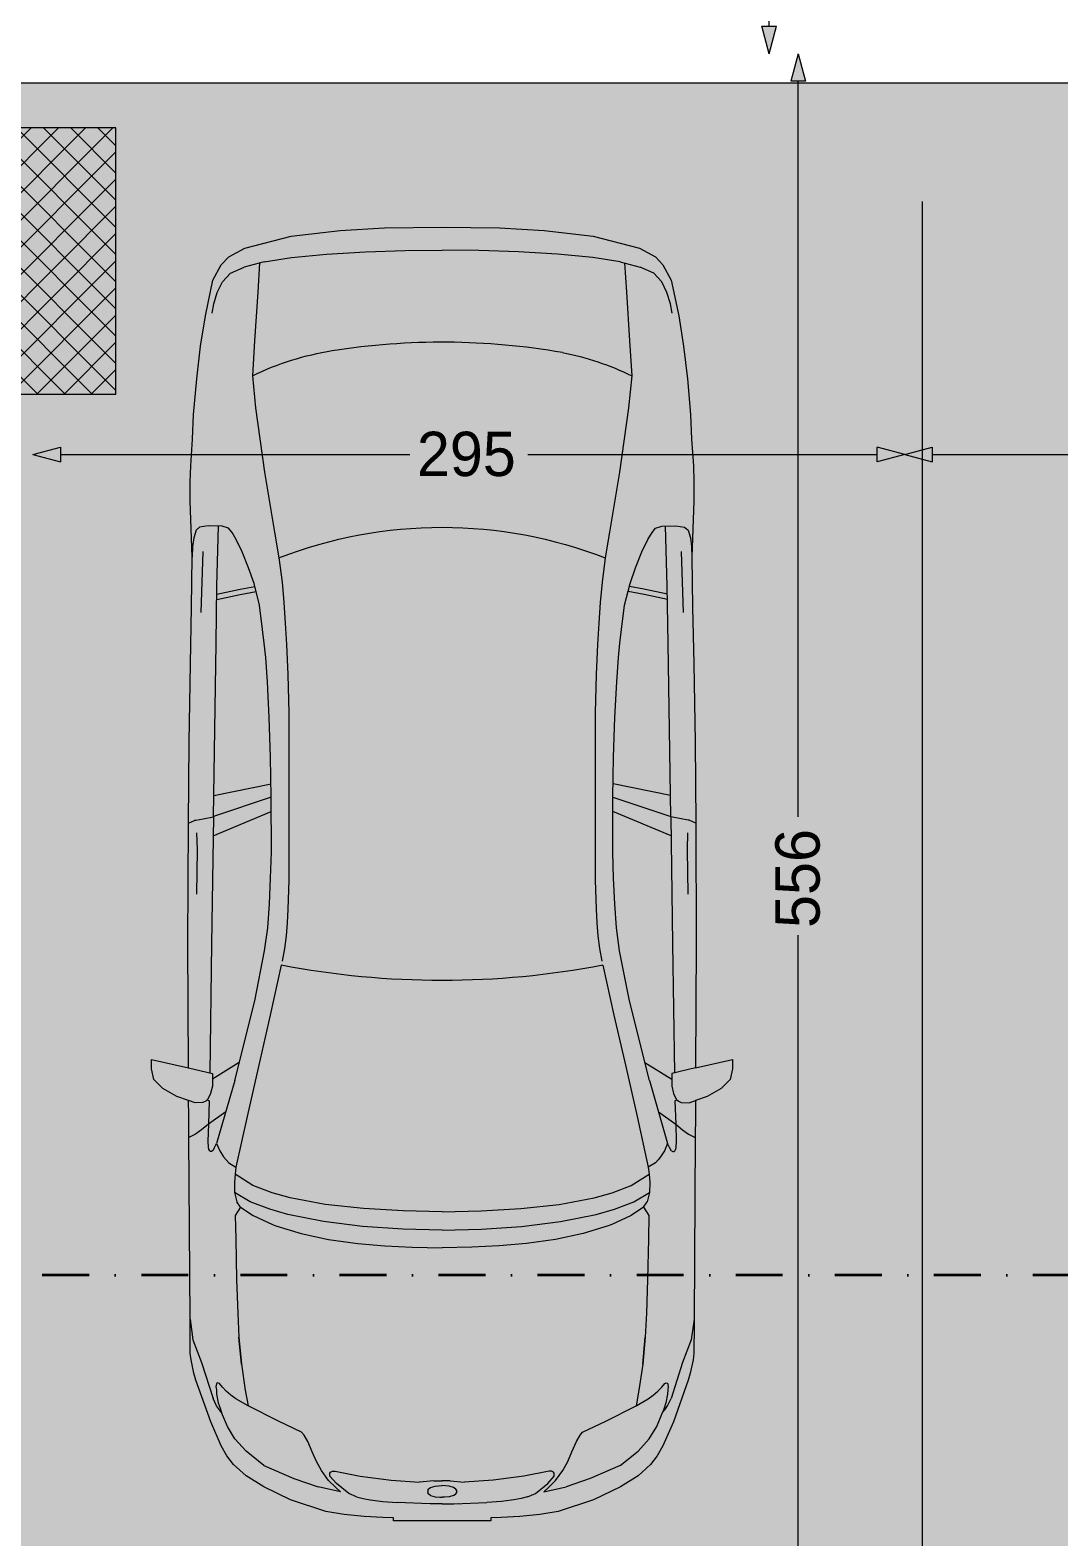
# Model space of a CAD drawing. Header units: millimetres. Extents: x 635850 to 824661, y -5878409 to -5774454.
# Drawn here: x 778145 to 781626, y -5803167 to -5798072 of the extents above; entities that cross this region are included whole.
import ezdxf

# ---------------------------------------------------------------- set-up
doc = ezdxf.new("R2010")
doc.units = ezdxf.units.MM
doc.header["$MEASUREMENT"] = 0
doc.linetypes.add('Dot & Dashed', pattern=[335.138881, 158.75, -88.194444, 0, -88.194437])
for name, color, linetype, lineweight, true_color in [('2D Drafting - General_Pen_No__241', 7, 'Continuous', 13, 0xe8e8e8), ('A - Ndertesa 1 - Veturat_Pen_No__102', 7, 'Continuous', 13, 0xcccccc), ('A - Ndertesa 7 - Ndertesa 4 - Dimensionimi Bazik_Pen_No__102', 7, 'Continuous', 13, 0xcccccc), ('A - Ndertesa 7 - Ndertesa 4 - Dimensionimi Bazik_Pen_No__82', 7, 'Continuous', 20, 0xaaaaaa), ('A - Ndertesa 7 - Veturat_Pen_No__102', 7, 'Continuous', 13, 0xcccccc), ('A - Situacioni_Pen_No__82', 7, 'Continuous', 20, 0xaaaaaa), ('Marker - Section_Pen_No__8', 7, 'Continuous', 35, 0xa80f02)]:
    doc.layers.add(name, color=color, linetype=linetype, lineweight=lineweight, true_color=true_color)
for name, color, linetype in [('A - Ndertesa 7 - Ndertesa 4 - Dimensionimi Bazik', 7, 'Continuous'), ('A - Ndertesa 7 - Shtyllat', 7, 'Continuous'), ('Marker - Section', 7, 'Continuous')]:
    doc.layers.add(name, color=color, linetype=linetype)
doc.layers.add('A - Ndertesa 7 - Shtyllat_Pen_No__1', color=7, linetype='Continuous', lineweight=13)
doc.layers.add('A - Ndertesa 7 - Shtyllat_Pen_No__101', color=252, linetype='Continuous', lineweight=13)
doc.styles.add('GENERATED_STYLE_1', font='GOTHIC.TTF')
doc.dimstyles.new('GENERATED_STYLE__1', dxfattribs={"dimtxt": 150, "dimasz": 91.78744, "dimexe": 0.18, "dimexo": 0.0625, "dimgap": 0, "dimtad": 0, "dimdec": 0, "dimlfac": 0.1, "dimzin": 0, "dimdsep": 46, "dimtxsty": 'GENERATED_STYLE_1', "dimblk": 'ARROWHEAD_5', "dimblk1": 'ARROWHEAD_5', "dimblk2": 'ARROWHEAD_5', "dimcen": 0.09, "dimse1": 1, "dimse2": 1, "dimclrd": 256, "dimclre": 256, "dimclrt": 256, "dimadec": 0, "dimazin": 0, "dimtfac": 1, "dimtdec": 4, "dimtmove": 0, "dimatfit": 3, "dimfxl": 0, "dimtolj": 1, "dimtzin": 0, "dimarcsym": 0})
doc.dimstyles.new('GENERATED_STYLE__2', dxfattribs={"dimtxt": 150, "dimasz": 91.78744, "dimexe": 0.18, "dimexo": 0.0625, "dimgap": 0, "dimtad": 0, "dimtih": 1, "dimtoh": 1, "dimdec": 0, "dimlfac": 0.1, "dimzin": 0, "dimdsep": 46, "dimtxsty": 'GENERATED_STYLE_1', "dimblk": 'ARROWHEAD_5', "dimblk1": 'ARROWHEAD_5', "dimblk2": 'ARROWHEAD_5', "dimcen": 0.09, "dimse1": 1, "dimse2": 1, "dimclrd": 256, "dimclre": 256, "dimclrt": 256, "dimadec": 0, "dimazin": 0, "dimtfac": 1, "dimtdec": 4, "dimtmove": 0, "dimatfit": 3, "dimfxl": 0, "dimtolj": 1, "dimtzin": 0, "dimarcsym": 0})

# ---------------------------------------------------------------- blocks, each defined once
blk = doc.blocks.new('Column_265', base_point=(778135, -5798852.4))
at = {"layer": 'A - Ndertesa 7 - Shtyllat_Pen_No__101', "linetype": 'Continuous', "lineweight": 13}
h = blk.add_hatch(dxfattribs=at)
h.set_pattern_fill('Concrete_Block', color=252, style=0, pattern_type=2)
h.set_pattern_definition([(45, (664183.82, -5827429.525), (-45.96194, 45.96194), []), (135, (664183.82, -5827429.525), (45.96194, 45.96194), [])])
h.paths.add_polyline_path([(778435, -5798402.4), (777835, -5798402.4), (777835, -5799302.4), (778435, -5799302.4)])
at = {"layer": 'A - Ndertesa 7 - Shtyllat_Pen_No__1', "color": 7, "linetype": 'Continuous', "lineweight": 13, "flags": 128}
blk.add_lwpolyline([(778435, -5798402.4), (777835, -5798402.4), (777835, -5799302.4), (778435, -5799302.4)], close=True, dxfattribs=at)
blk = doc.blocks.new('Car 05 25')
at = {"layer": 'A - Ndertesa 1 - Veturat_Pen_No__102', "color": 254, "linetype": 'Continuous', "lineweight": 13, "true_color": 0xcccccc}
for p, q in [((124.6, 791.4), (129, 820.5)), ((129, 820.5), (138.9, 832.4)), ((138.9, 832.4), (165.2, 840.3)), ((165.2, 840.3), (194.7, 844.3)), ((194.7, 844.3), (230.8, 845.5)), ((210.9, 809.2), (418.1, 816.2)), ((1119.5, 833.3), (1115.1, 808.9)), ((1120.2, 836.3), (1119.5, 833.3)), ((1120.7, 838.2), (1120.2, 836.3)), ((1129.9, 858.5), (1120.7, 838.2)), ((1162.6, 830.5), (1220.1, 829.1)), ((1220.1, 829.1), (1369.7, 831.5)), ((1957.8, 858.1), (1977.2, 777.4)), ((2075.3, 835.7), (2067.9, 857.7)), ((2075.2, 809.4), (2075.3, 835.7)), ((2166.8, 813.8), (2182.3, 834.1)), ((2182.3, 834.1), (2193.2, 856.5)), ((2808, 852.6), (2876.9, 843.3)), ((2876.9, 843.3), (2954.2, 813.7)), ((2904.1, 832.9), (2905.1, 832.8)), ((-626.6, 772.5), (-664.9, 761)), ((-594.9, 778.5), (-626.6, 772.5)), ((125.7, 743.9), (124.6, 791.4)), ((522, 764.7), (327.4, 761.9)), ((813.6, 769.3), (522, 764.7)), ((1108.6, 774), (813.6, 769.3)), ((1036.3, 772.8), (996.5, 578.8)), ((1042, 578), (1107.6, 774)), ((1173.3, 774.9), (1090.3, 577.9)), ((1115.1, 808.9), (1108.6, 774)), ((1108.6, 774), (1537.6, 780)), ((1537.6, 780), (1975, 786.1)), ((1939.2, 686.2), (1995.9, 777.4)), ((1977.2, 777.4), (2019.6, 777.4)), ((2019.6, 777.4), (2044.5, 783.1)), ((2044.5, 783.1), (2063.4, 792.3)), ((2063.4, 792.3), (2070.4, 799.9)), ((2068.7, 787.7), (2065.4, 794.5)), ((2068.7, 787.7), (2148, 790.5)), ((2070.4, 799.9), (2075.2, 809.4)), ((2106.5, 732.2), (2148, 790.5)), ((2148, 790.5), (2166.8, 813.8)), ((2148, 790.5), (2205.6, 792.2)), ((2205.6, 792.2), (2227.2, 791)), ((2226.6, 769.9), (2213.5, 763)), ((2234.4, 774), (2226.6, 769.9)), ((2227.2, 791), (2232.6, 790)), ((2232.6, 790), (2237.9, 787.3)), ((2238.5, 776.9), (2234.4, 774)), ((2240.8, 784), (2237.9, 787.3)), ((2238.5, 776.9), (2240.9, 780.5)), ((2240.9, 780.5), (2240.8, 784)), ((2954.2, 813.7), (3075.8, 774.7)), ((3023.7, 762.5), (3034.6, 765.1)), ((3034.6, 765.1), (3046.9, 763.8)), ((3100.5, 763.1), (3075.8, 774.7)), ((-729.4, 716.4), (-750.6, 669.8)), ((-701.1, 743.3), (-729.4, 716.4)), ((-664.9, 761), (-701.1, 743.3)), ((327.4, 761.9), (125.4, 756.5)), ((132.4, 722.8), (125.7, 743.9)), ((146.7, 710.6), (132.4, 722.8)), ((355.3, 762.3), (339.1, 683.1)), ((373.4, 762.6), (357.2, 683.4)), ((2000.4, 701.6), (2213.5, 763)), ((2213.5, 763), (2238.3, 752.2)), ((2238.3, 752.2), (2258.5, 739.7)), ((2258.5, 739.7), (2269, 731.1)), ((2269, 731.1), (2278.8, 722)), ((2278.8, 722), (2293.8, 697.7)), ((3022.5, 758.3), (3023.7, 762.5)), ((3024.5, 753.7), (3022.5, 758.3)), ((3037.9, 743.5), (3024.5, 753.7)), ((3050.6, 730.7), (3037.9, 743.5)), ((3046.9, 763.8), (3060.9, 762.9)), ((3064.5, 714.6), (3050.6, 730.7)), ((3060.9, 762.9), (3089.9, 757.4)), ((3077, 697.8), (3064.5, 714.6)), ((3089.9, 757.4), (3108.4, 751.4)), ((3114.1, 753.3), (3100.5, 763.1)), ((3108.4, 751.4), (3122.9, 746.4)), ((3122.9, 746.4), (3114.1, 753.3)), ((3170.1, 726.6), (3122.9, 746.4)), ((3211.7, 701), (3170.1, 726.6)), ((-768.3, 602.3), (-750.6, 669.8)), ((171.3, 696.6), (146.7, 710.6)), ((212.6, 676.5), (171.3, 696.6)), ((266.3, 654.6), (212.6, 676.5)), ((339.1, 683.1), (329.6, 633.9)), ((357.2, 683.4), (346.8, 629.5)), ((2000.4, 701.6), (1730.4, 633.8)), ((2122, 660), (2293.8, 697.7)), ((2293.8, 697.7), (2317.2, 700.7)), ((2293.8, 697.6), (2293.8, 697.7)), ((2317.2, 700.7), (2345.7, 702.7)), ((2355.1, 639.9), (2317.2, 700.7)), ((2345.7, 702.7), (2378.9, 702)), ((2410.1, 649.1), (2378.9, 702)), ((2378.9, 702), (2410.6, 694.2)), ((2410.6, 694.2), (2410.6, 694.2)), ((2428.7, 681.7), (2410.6, 694.2)), ((2428.7, 681.7), (2457.3, 700)), ((2428.8, 681.7), (2428.7, 681.7)), ((2428.8, 681.7), (2456.7, 639.8)), ((2457.3, 700), (2535.5, 698)), ((2535.4, 698), (2673.2, 695.5)), ((2535.5, 698), (2535.5, 698)), ((2673.2, 695.5), (2787.2, 691.5)), ((2787.2, 691.5), (2868.4, 687.2)), ((2868.4, 687.2), (2959.7, 679)), ((2959.7, 679), (2868.4, 687.2)), ((2959.7, 679), (3047.2, 666.2)), ((3047.2, 666.2), (3100, 656.6)), ((3100, 656.6), (3077, 697.8)), ((3254.3, 663.2), (3211.7, 701)), ((3301.9, 602.8), (3254.3, 663.2)), ((-764.3, 617.3), (-665.7, 624)), ((-665.7, 624), (-500.9, 634.2)), ((-500.9, 634.2), (-383, 642)), ((-383, 642), (-274.2, 631.3)), ((-274.2, 631.3), (-56.4, 600.5)), ((319.5, 636.4), (266.3, 654.6)), ((392.7, 617.8), (319.5, 636.4)), ((474.8, 607.1), (392.7, 617.8)), ((1730.4, 633.8), (1562, 600.6)), ((1779.6, 581.8), (1952.8, 621.3)), ((1952.8, 621.3), (2122, 660)), ((2379.8, 575.4), (2355.1, 639.9)), ((2436, 583.2), (2410.1, 649.1)), ((2456.7, 639.8), (2487.2, 574.3)), ((3152.9, 553.9), (3100, 656.6)), ((-768.3, 602.3), (-782.8, 510)), ((-56.4, 600.5), (145.9, 566.6)), ((145.9, 566.6), (233.3, 552.3)), ((521.3, 601.6), (474.8, 607.1)), ((570, 596.8), (521.3, 601.6)), ((652.6, 591), (570, 596.8)), ((772.8, 585), (652.6, 591)), ((907.3, 580.3), (772.8, 585)), ((1042, 578), (907.3, 580.3)), ((1227.8, 577.5), (1042, 578)), ((1316.1, 580.5), (1227.8, 577.5)), ((1403, 584.4), (1316.1, 580.5)), ((1483.9, 590.1), (1403, 584.4)), ((1562, 600.6), (1483.9, 590.1)), ((1610.7, 544.1), (1779.6, 581.8)), ((2397.3, 514.3), (2379.8, 575.4)), ((2453.6, 521.6), (2436, 583.2)), ((2487.2, 574.3), (2491.8, 562)), ((2491.8, 562), (2517.9, 477)), ((3301.9, 602.8), (3346, 501.4)), ((-782.8, 510), (-794.5, 390.6)), ((233.3, 552.3), (315.3, 541.4)), ((315.3, 541.4), (384.3, 535.1)), ((384.3, 535.1), (454.2, 530.4)), ((454.2, 530.4), (526.2, 526.3)), ((526.2, 526.3), (627.7, 521.8)), ((627.7, 521.8), (756.8, 518.1)), ((756.8, 518.1), (1322.6, 518.1)), ((1322.6, 518.1), (1420.5, 521.7)), ((1420.5, 521.7), (1466.6, 524)), ((1466.6, 524), (1510.9, 527.6)), ((1510.9, 527.6), (1554.3, 533.1)), ((1554.3, 533.1), (1596.8, 541)), ((1597.3, 541.2), (1596.7, 540.9)), ((2419.3, 395.7), (2397.3, 514.3)), ((2477.6, 401.1), (2453.6, 521.6)), ((3189.6, 475.6), (3152.9, 553.9)), ((2517.9, 477), (2537.5, 384.1)), ((3199.4, 466.8), (3189.6, 475.6)), ((3220.7, 454.4), (3199.4, 466.8)), ((3346, 501.4), (3374.3, 419.6)), ((3256.1, 439.2), (3220.7, 454.4)), ((3288.4, 425.1), (3256.1, 439.2)), ((3319.4, 408.4), (3288.4, 425.1)), ((3353.5, 384.3), (3319.4, 408.4)), ((3391.1, 344.2), (3374.3, 419.6)), ((-794.5, 390.6), (-802.4, 258.7)), ((2433.7, 266.1), (2419.3, 395.7)), ((2493.9, 269.1), (2477.6, 401.1)), ((2537.5, 384.1), (2551.5, 285.6)), ((3321.2, 370.5), (3321, 362.1)), ((3321, 362.1), (3338.3, 276.9)), ((3324.7, 377.3), (3321.2, 370.5)), ((3328.3, 379.6), (3324.7, 377.3)), ((3338.5, 379.5), (3328.3, 379.6)), ((3363.6, 357.8), (3338.5, 379.5)), ((3377.2, 360), (3353.5, 384.3)), ((3396.7, 315.8), (3363.6, 357.8)), ((3391.1, 344.2), (3377.2, 360)), ((3408.1, 289.4), (3396.7, 315.8)), ((-802.4, 258.7), (-806.8, 124.9)), ((2441.6, 132), (2433.7, 266.1)), ((2503.1, 133.2), (2493.9, 269.1)), ((2551.5, 285.6), (2559.7, 193.7)), ((3338.3, 276.9), (3351.9, 172.7)), ((3408.1, 289.4), (3413.8, 267.3)), ((3413.8, 267.3), (3418.5, 242.9)), ((3418.5, 242.9), (3424, 200.7)), ((2559.7, 193.7), (2564.4, 101.2)), ((3351.9, 172.7), (3358.3, 75.9)), ((3424, 200.7), (3427.7, 152)), ((-806.8, 124.9), (-808, 0)), ((2444, 0), (2441.6, 132)), ((2506, 0), (2503.1, 133.2)), ((3432.4, 40), (3427.7, 152)), ((2564.4, 101.2), (2566, 0)), ((3354, 27.9), (3358.3, 75.9)), ((3431.8, 57.4), (3431.8, 56.8)), ((-806.8, -124.9), (-808, 0)), ((2444, 0), (2441.6, -132)), ((2564.4, -101.2), (2566, 0)), ((3354, 27.9), (3354, -0.8)), ((3354, -27.9), (3354, 0.8)), ((3370.9, 11.7), (3370.3, -0.8)), ((3370.9, -11.7), (3370.3, 0.8)), ((3372.5, 23.7), (3370.9, 11.7)), ((3376.3, 39), (3372.5, 23.7)), ((3382, 46.6), (3376.3, 39)), ((3386.2, 48.4), (3382, 46.6)), ((3386.2, 48.4), (3394.3, 48.4)), ((3398.5, 46.6), (3394.3, 48.4)), ((3404.2, 39), (3398.5, 46.6)), ((3404.2, 39), (3408, 23.7)), ((3408, 23.7), (3409.8, 8.1)), ((3409.8, 8.1), (3409.8, 0)), ((3432, 0), (3432.4, 40)), ((3432, 0), (3432.4, -40)), ((2506, 0), (2503.1, -133.2)), ((3354, -27.9), (3358.3, -75.9)), ((3372.5, -23.7), (3370.9, -11.7)), ((3376.3, -39), (3372.5, -23.7)), ((3382, -46.6), (3376.3, -39)), ((3386.2, -48.4), (3382, -46.6)), ((3386.2, -48.4), (3394.3, -48.4)), ((3398.5, -46.6), (3394.3, -48.4)), ((3404.2, -39), (3398.5, -46.6)), ((3404.2, -39), (3408, -23.7)), ((3408, -23.7), (3409.8, -8.1)), ((3409.8, -8.1), (3409.8, 0)), ((3432.4, -40), (3427.7, -152)), ((2559.7, -193.7), (2564.4, -101.2)), ((3351.9, -172.7), (3358.3, -75.9)), ((3431.8, -57.4), (3431.8, -56.8)), ((-802.4, -258.7), (-806.8, -124.9)), ((2441.6, -132), (2433.7, -266.1)), ((2503.1, -133.2), (2493.9, -269.1)), ((3424, -200.7), (3427.7, -152)), ((2551.5, -285.6), (2559.7, -193.7)), ((3338.3, -276.9), (3351.9, -172.7)), ((3418.5, -242.9), (3424, -200.7)), ((3413.8, -267.3), (3418.5, -242.9)), ((-794.5, -390.6), (-802.4, -258.7)), ((2433.7, -266.1), (2419.3, -395.7)), ((2493.9, -269.1), (2477.6, -401.1)), ((2537.5, -384.1), (2551.5, -285.6)), ((3321, -362.1), (3338.3, -276.9)), ((3408.1, -289.4), (3396.7, -315.8)), ((3408.1, -289.4), (3413.8, -267.3)), ((3396.7, -315.8), (3363.6, -357.8)), ((3391.1, -344.2), (3374.3, -419.6)), ((3391.1, -344.2), (3377.2, -360)), ((-782.8, -510), (-794.5, -390.6)), ((2419.3, -395.7), (2397.3, -514.3)), ((2477.6, -401.1), (2453.6, -521.6)), ((2517.9, -477), (2537.5, -384.1)), ((3353.5, -384.3), (3319.4, -408.4)), ((3321.2, -370.5), (3321, -362.1)), ((3324.7, -377.3), (3321.2, -370.5)), ((3328.3, -379.6), (3324.7, -377.3)), ((3338.5, -379.5), (3328.3, -379.6)), ((3363.6, -357.8), (3338.5, -379.5)), ((3377.2, -360), (3353.5, -384.3)), ((3220.7, -454.4), (3199.4, -466.8)), ((3256.1, -439.2), (3220.7, -454.4)), ((3288.4, -425.1), (3256.1, -439.2)), ((3319.4, -408.4), (3288.4, -425.1)), ((3346, -501.4), (3374.3, -419.6)), ((2491.8, -562), (2517.9, -477)), ((3189.6, -475.6), (3152.9, -553.9)), ((3199.4, -466.8), (3189.6, -475.6)), ((3301.9, -602.8), (3346, -501.4)), ((-768.3, -602.3), (-782.8, -510)), ((145.9, -566.6), (233.3, -552.3)), ((233.3, -552.3), (315.3, -541.4)), ((315.3, -541.4), (384.3, -535.1)), ((384.3, -535.1), (454.2, -530.4)), ((454.2, -530.4), (526.2, -526.3)), ((526.2, -526.3), (627.7, -521.8)), ((627.7, -521.8), (756.8, -518.1)), ((756.8, -518.1), (1322.6, -518.1)), ((1322.6, -518.1), (1420.5, -521.7)), ((1420.5, -521.7), (1466.6, -524)), ((1466.6, -524), (1510.9, -527.6)), ((1510.9, -527.6), (1554.3, -533.1)), ((1554.3, -533.1), (1596.8, -541)), ((1597.3, -541.2), (1596.7, -540.9)), ((1610.7, -544.1), (1779.6, -581.8)), ((2397.3, -514.3), (2379.8, -575.4)), ((2453.6, -521.6), (2436, -583.2)), ((3152.9, -553.9), (3100, -656.6)), ((-768.3, -602.3), (-750.6, -669.8)), ((-274.2, -631.3), (-56.4, -600.5)), ((-56.4, -600.5), (145.9, -566.6)), ((474.8, -607.1), (392.7, -617.8)), ((521.3, -601.6), (474.8, -607.1)), ((570, -596.8), (521.3, -601.6)), ((652.6, -591), (570, -596.8)), ((772.8, -585), (652.6, -591)), ((907.3, -580.3), (772.8, -585)), ((1042, -578), (907.3, -580.3)), ((1036.3, -772.8), (996.5, -578.8)), ((1227.8, -577.5), (1042, -578)), ((1042, -578), (1107.6, -774)), ((1173.3, -774.9), (1090.3, -577.9)), ((1316.1, -580.5), (1227.8, -577.5)), ((1403, -584.4), (1316.1, -580.5)), ((1483.9, -590.1), (1403, -584.4)), ((1562, -600.6), (1483.9, -590.1)), ((1730.4, -633.8), (1562, -600.6)), ((1779.6, -581.8), (1952.8, -621.3)), ((2379.8, -575.4), (2355.1, -639.9)), ((2436, -583.2), (2410.1, -649.1)), ((2456.7, -639.8), (2487.2, -574.3)), ((2487.2, -574.3), (2491.8, -562)), ((3301.9, -602.8), (3254.3, -663.2)), ((-764.3, -617.3), (-665.7, -624)), ((-665.7, -624), (-500.9, -634.2)), ((-500.9, -634.2), (-383, -642)), ((-383, -642), (-274.2, -631.3)), ((266.3, -654.6), (212.6, -676.5)), ((319.5, -636.4), (266.3, -654.6)), ((392.7, -617.8), (319.5, -636.4)), ((339.1, -683.1), (329.6, -633.9)), ((357.2, -683.4), (346.8, -629.5)), ((2000.4, -701.6), (1730.4, -633.8)), ((1952.8, -621.3), (2122, -660)), ((2122, -660), (2293.8, -697.7)), ((2355.1, -639.9), (2317.2, -700.7)), ((2410.1, -649.1), (2378.9, -702)), ((2428.8, -681.7), (2456.7, -639.8)), ((3047.2, -666.2), (3100, -656.6)), ((3100, -656.6), (3077, -697.8)), ((-729.4, -716.4), (-750.6, -669.8)), ((146.7, -710.6), (132.4, -722.8)), ((171.3, -696.6), (146.7, -710.6)), ((212.6, -676.5), (171.3, -696.6)), ((355.3, -762.3), (339.1, -683.1)), ((373.4, -762.6), (357.2, -683.4)), ((1939.2, -686.2), (1995.9, -777.4)), ((2000.4, -701.6), (2213.5, -763)), ((2278.8, -722), (2293.8, -697.7)), ((2293.8, -697.6), (2293.8, -697.7)), ((2293.8, -697.7), (2317.2, -700.7)), ((2317.2, -700.7), (2345.7, -702.7)), ((2345.7, -702.7), (2378.9, -702)), ((2378.9, -702), (2410.6, -694.2)), ((2428.7, -681.7), (2410.6, -694.2)), ((2410.6, -694.2), (2410.6, -694.2)), ((2428.8, -681.7), (2428.7, -681.7)), ((2428.7, -681.7), (2457.3, -700)), ((2457.3, -700), (2535.5, -698)), ((2535.4, -698), (2673.2, -695.5)), ((2535.5, -698), (2535.5, -698)), ((2673.2, -695.5), (2787.2, -691.5)), ((2787.2, -691.5), (2868.4, -687.2)), ((2868.4, -687.2), (2959.7, -679)), ((2959.7, -679), (2868.4, -687.2)), ((2959.7, -679), (3047.2, -666.2)), ((3077, -697.8), (3064.5, -714.6)), ((3211.7, -701), (3170.1, -726.6)), ((3254.3, -663.2), (3211.7, -701)), ((-701.1, -743.3), (-729.4, -716.4)), ((-664.9, -761), (-701.1, -743.3)), ((-626.6, -772.5), (-664.9, -761)), ((125.7, -743.9), (124.6, -791.4)), ((327.4, -761.9), (125.4, -756.5)), ((132.4, -722.8), (125.7, -743.9)), ((522, -764.7), (327.4, -761.9)), ((2106.5, -732.2), (2148, -790.5)), ((2213.5, -763), (2238.3, -752.2)), ((2226.6, -769.9), (2213.5, -763)), ((2238.3, -752.2), (2258.5, -739.7)), ((2258.5, -739.7), (2269, -731.1)), ((2269, -731.1), (2278.8, -722)), ((3024.5, -753.7), (3022.5, -758.3)), ((3022.5, -758.3), (3023.7, -762.5)), ((3023.7, -762.5), (3034.6, -765.1)), ((3037.9, -743.5), (3024.5, -753.7)), ((3034.6, -765.1), (3046.9, -763.8)), ((3050.6, -730.7), (3037.9, -743.5)), ((3046.9, -763.8), (3060.9, -762.9)), ((3064.5, -714.6), (3050.6, -730.7)), ((3060.9, -762.9), (3089.9, -757.4)), ((3100.5, -763.1), (3075.8, -774.7)), ((3089.9, -757.4), (3108.4, -751.4)), ((3114.1, -753.3), (3100.5, -763.1)), ((3108.4, -751.4), (3122.9, -746.4)), ((3122.9, -746.4), (3114.1, -753.3)), ((3170.1, -726.6), (3122.9, -746.4)), ((-594.9, -778.5), (-626.6, -772.5)), ((124.6, -791.4), (129, -820.5)), ((210.9, -809.2), (418.1, -816.2)), ((813.6, -769.3), (522, -764.7)), ((1108.6, -774), (813.6, -769.3)), ((1108.6, -774), (1537.6, -780)), ((1115.1, -808.9), (1108.6, -774)), ((1119.5, -833.3), (1115.1, -808.9)), ((1537.6, -780), (1975, -786.1)), ((1957.8, -858.1), (1977.2, -777.4)), ((1977.2, -777.4), (2019.6, -777.4)), ((2019.6, -777.4), (2044.5, -783.1)), ((2044.5, -783.1), (2063.4, -792.3)), ((2063.4, -792.3), (2070.4, -799.9)), ((2068.7, -787.7), (2065.4, -794.5)), ((2068.7, -787.7), (2148, -790.5)), ((2070.4, -799.9), (2075.2, -809.4)), ((2075.2, -809.4), (2075.3, -835.7)), ((2148, -790.5), (2166.8, -813.8)), ((2148, -790.5), (2205.6, -792.2)), ((2166.8, -813.8), (2182.3, -834.1)), ((2205.6, -792.2), (2227.2, -791)), ((2234.4, -774), (2226.6, -769.9)), ((2227.2, -791), (2232.6, -790)), ((2232.6, -790), (2237.9, -787.3)), ((2238.5, -776.9), (2234.4, -774)), ((2240.8, -784), (2237.9, -787.3)), ((2238.5, -776.9), (2240.9, -780.5)), ((2240.9, -780.5), (2240.8, -784)), ((2876.9, -843.3), (2954.2, -813.7)), ((2954.2, -813.7), (3075.8, -774.7)), ((129, -820.5), (138.9, -832.4)), ((138.9, -832.4), (165.2, -840.3)), ((165.2, -840.3), (194.7, -844.3)), ((194.7, -844.3), (230.8, -845.5)), ((1120.2, -836.3), (1119.5, -833.3)), ((1120.7, -838.2), (1120.2, -836.3)), ((1129.9, -858.5), (1120.7, -838.2)), ((1162.6, -830.5), (1220.1, -829.1)), ((1220.1, -829.1), (1369.7, -831.5)), ((2075.3, -835.7), (2067.9, -857.7)), ((2182.3, -834.1), (2193.2, -856.5)), ((2808, -852.6), (2876.9, -843.3))]:
    blk.add_line(p, q, dxfattribs=at)
at = {"layer": 'A - Ndertesa 1 - Veturat_Pen_No__102', "color": 254, "linetype": 'Continuous', "lineweight": 13, "true_color": 0xcccccc, "flags": 128}
blk.add_lwpolyline([(-483.1, -817.3), (-372.3, -830.2), (-251.8, -841), (-168.2, -844.6), (-78.4, -850.6), (-24, -852.3), (40.3, -852.3), (230.8, -845.5), (400, -847.6), (590.7, -851.7), (856.5, -856.2), (1129.9, -858.5), (1536.1, -860.4), (1957.8, -858.1), (1928.9, -983.2), (1961.1, -983.2), (1996.9, -974.9), (2026.9, -945), (2054.6, -897.6), (2067.9, -857.7), (2119.9, -857.4), (2193.2, -856.5), (2808, -852.6), (2855.7, -852.6), (2891.4, -852.5), (2922.5, -852), (2945.2, -849.4), (2989.6, -839.6), (3013.6, -833.1), (3154.3, -782.6), (3235.9, -747.6), (3269.1, -728.3), (3298.6, -705.6), (3337.3, -663.4), (3374.5, -603.6), (3418.4, -512.7), (3457.5, -393.1), (3468.3, -330.9), (3474.5, -263.7), (3478.3, -199.9), (3479.4, -164.9), (3489.5, -164.9), (3489.5, 164.9), (3479.4, 164.9), (3478.3, 199.9), (3474.5, 263.7), (3468.3, 330.9), (3457.5, 393.1), (3418.4, 512.7), (3374.5, 603.6), (3337.3, 663.4), (3298.6, 705.6), (3269.1, 728.3), (3235.9, 747.6), (3154.3, 782.6), (3013.6, 833.1), (2989.6, 839.6), (2945.2, 849.4), (2922.5, 852), (2891.4, 852.5), (2855.7, 852.6), (2808, 852.6), (2193.2, 856.5), (2119.9, 857.4), (2067.9, 857.7), (2054.6, 897.6), (2026.9, 945), (1996.9, 974.9), (1961.1, 983.2), (1928.9, 983.2), (1957.8, 858.1), (1536.1, 860.4), (1129.9, 858.5), (856.5, 856.2), (590.7, 851.7), (400, 847.6), (230.8, 845.5), (40.3, 852.3), (-24, 852.3), (-78.4, 850.6), (-168.2, 844.6), (-251.8, 841), (-372.3, 830.2), (-483.1, 817.3), (-585.2, 801), (-706.3, 775.8), (-757.7, 747), (-784.8, 721.8), (-815, 667.8), (-855.1, 511), (-874.7, 345), (-882.9, 194.7), (-885.4, 0), (-882.9, -194.7), (-874.7, -345), (-855.1, -511), (-815, -667.8), (-784.8, -721.8), (-757.7, -747), (-706.3, -775.8), (-585.2, -801)], close=True, dxfattribs=at)
at = {"layer": 'A - Ndertesa 1 - Veturat_Pen_No__102', "color": 254, "linetype": 'Continuous', "lineweight": 13, "true_color": 0xcccccc}
for centre, radius, start, end in [((492.9, 217.7), 973.2, 154.1545, 170.9117), ((1649.8, 0), 1520.4, 158.6992, 201.3008), ((-1245.2, 0), 2907.3, 349.2142, 10.7858), ((1856.4, -1.7), 2354, 170.8804, 189.9223), ((492.9, -217.7), 973.2, 191.2305, 205.8455)]:
    blk.add_arc(centre, radius, start, end, dxfattribs=at)
blk = doc.blocks.new('*D1704', base_point=(664183.8, -5827429.5))
at = {"layer": 'A - Ndertesa 7 - Ndertesa 4 - Dimensionimi Bazik_Pen_No__102', "linetype": 'Continuous', "lineweight": 13, "true_color": 0xcccccc}
for points in [[(780743.5, -5798151.4), (780718.5, -5798244.7), (780768.5, -5798244.7)], [(780743.5, -5803713), (780768.5, -5803619.7), (780718.5, -5803619.7)]]:
    blk.add_hatch(color=254, dxfattribs=at).paths.add_polyline_path(points)
at = {"layer": 'A - Ndertesa 7 - Ndertesa 4 - Dimensionimi Bazik_Pen_No__102', "color": 254, "linetype": 'Continuous', "lineweight": 13, "true_color": 0xcccccc}
for p, q in [((780743.5, -5798151.4), (780718.5, -5798244.7)), ((780743.5, -5798151.4), (780768.5, -5798244.7)), ((780768.5, -5798244.7), (780718.5, -5798244.7)), ((780743.5, -5800732.4), (780743.5, -5798244.7)), ((780743.5, -5803619.7), (780743.5, -5801132)), ((780718.5, -5803619.7), (780768.5, -5803619.7)), ((780743.5, -5803713), (780718.5, -5803619.7)), ((780743.5, -5803713), (780768.5, -5803619.7))]:
    blk.add_line(p, q, dxfattribs=at)
at = {"layer": 'A - Ndertesa 7 - Ndertesa 4 - Dimensionimi Bazik_Pen_No__82', "color": 253, "lineweight": 20, "true_color": 0xaaaaaa, "insert": (780818.5, -5801108), "char_height": 150, "attachment_point": 7, "rotation": 90, "style": 'GENERATED_STYLE_1'}
blk.add_mtext('\\A1;{\\pql;\\fCentury Gothic|b0|i0|c0|p34;556}', dxfattribs=at)
blk = doc.blocks.new('ARROWHEAD_5')
at = {"linetype": 'Continuous', "lineweight": 0}
blk.add_hatch(color=0, dxfattribs=at).paths.add_polyline_path([(-1, 0.2679), (0, 0), (-1, -0.2679)])
at = {"color": 0, "linetype": 'Continuous', "lineweight": 0}
blk.add_line((0, 0), (-1, 0), dxfattribs=at)
blk = doc.blocks.new('*D1705', base_point=(664183.8, -5827429.5))
at = {"layer": 'A - Ndertesa 7 - Ndertesa 4 - Dimensionimi Bazik_Pen_No__102', "linetype": 'Continuous', "lineweight": 13, "true_color": 0xcccccc}
for points in [[(783752.9, -5798151.4), (783727.9, -5798244.7), (783777.9, -5798244.7)], [(783752.9, -5803713), (783777.9, -5803619.7), (783727.9, -5803619.7)]]:
    blk.add_hatch(color=254, dxfattribs=at).paths.add_polyline_path(points)
at = {"layer": 'A - Ndertesa 7 - Ndertesa 4 - Dimensionimi Bazik_Pen_No__102', "color": 254, "linetype": 'Continuous', "lineweight": 13, "true_color": 0xcccccc}
for p, q in [((783752.9, -5798151.4), (783727.9, -5798244.7)), ((783752.9, -5798151.4), (783777.9, -5798244.7)), ((783777.9, -5798244.7), (783727.9, -5798244.7)), ((783752.9, -5800732.4), (783752.9, -5798244.7)), ((783752.9, -5803619.7), (783752.9, -5801132)), ((783727.9, -5803619.7), (783777.9, -5803619.7)), ((783752.9, -5803713), (783727.9, -5803619.7)), ((783752.9, -5803713), (783777.9, -5803619.7))]:
    blk.add_line(p, q, dxfattribs=at)
at = {"layer": 'A - Ndertesa 7 - Ndertesa 4 - Dimensionimi Bazik_Pen_No__82', "color": 253, "lineweight": 20, "true_color": 0xaaaaaa, "insert": (783827.9, -5801108), "char_height": 150, "attachment_point": 7, "rotation": 90, "style": 'GENERATED_STYLE_1'}
blk.add_mtext('\\A1;{\\pql;\\fCentury Gothic|b0|i0|c0|p34;556}', dxfattribs=at)
blk = doc.blocks.new('*D1706', base_point=(664183.8, -5827429.5))
at = {"layer": 'A - Ndertesa 7 - Ndertesa 4 - Dimensionimi Bazik_Pen_No__102', "linetype": 'Continuous', "lineweight": 13, "true_color": 0xcccccc}
for points in [[(780645.2, -5793251.4), (780620.2, -5793344.7), (780670.2, -5793344.7)], [(780645.2, -5798151.4), (780670.2, -5798058.1), (780620.2, -5798058.1)]]:
    blk.add_hatch(color=254, dxfattribs=at).paths.add_polyline_path(points)
at = {"layer": 'A - Ndertesa 7 - Ndertesa 4 - Dimensionimi Bazik_Pen_No__102', "color": 254, "linetype": 'Continuous', "lineweight": 13, "true_color": 0xcccccc}
for p, q in [((780645.2, -5793251.4), (780620.2, -5793344.7)), ((780645.2, -5793251.4), (780670.2, -5793344.7)), ((780670.2, -5793344.7), (780620.2, -5793344.7)), ((780645.2, -5795501.6), (780645.2, -5793344.7)), ((780645.2, -5798058.1), (780645.2, -5795901.2)), ((780620.2, -5798058.1), (780670.2, -5798058.1)), ((780645.2, -5798151.4), (780620.2, -5798058.1)), ((780645.2, -5798151.4), (780670.2, -5798058.1))]:
    blk.add_line(p, q, dxfattribs=at)
at = {"layer": 'A - Ndertesa 7 - Ndertesa 4 - Dimensionimi Bazik_Pen_No__82', "color": 253, "lineweight": 20, "true_color": 0xaaaaaa, "insert": (780720.2, -5795877.2), "char_height": 150, "attachment_point": 7, "rotation": 90, "style": 'GENERATED_STYLE_1'}
blk.add_mtext('\\A1;{\\pql;\\fCentury Gothic|b0|i0|c0|p34;490}', dxfattribs=at)
blk = doc.blocks.new('*D1709', base_point=(664183.8, -5827429.5))
at = {"layer": 'A - Ndertesa 7 - Ndertesa 4 - Dimensionimi Bazik_Pen_No__102', "linetype": 'Continuous', "lineweight": 13, "true_color": 0xcccccc}
for points in [[(778154.1, -5799506.9), (778247.5, -5799531.9), (778247.5, -5799481.9)], [(781104.1, -5799506.9), (781010.8, -5799481.9), (781010.8, -5799531.9)], [(781104.1, -5799506.9), (781197.5, -5799531.9), (781197.5, -5799481.9)]]:
    blk.add_hatch(color=254, dxfattribs=at).paths.add_polyline_path(points)
at = {"layer": 'A - Ndertesa 7 - Ndertesa 4 - Dimensionimi Bazik_Pen_No__102', "color": 254, "linetype": 'Continuous', "lineweight": 13, "true_color": 0xcccccc}
for p, q in [((778154.1, -5799506.9), (778247.5, -5799481.9)), ((778247.5, -5799481.9), (778247.5, -5799531.9)), ((781010.8, -5799531.9), (781010.8, -5799481.9)), ((781104.1, -5799506.9), (781010.8, -5799481.9)), ((778154.1, -5799506.9), (778247.5, -5799531.9)), ((778247.5, -5799506.9), (779429.4, -5799506.9)), ((779828.9, -5799506.9), (781010.8, -5799506.9)), ((781104.1, -5799506.9), (781010.8, -5799531.9))]:
    blk.add_line(p, q, dxfattribs=at)
at = {"layer": 'A - Ndertesa 7 - Ndertesa 4 - Dimensionimi Bazik_Pen_No__82', "color": 253, "lineweight": 20, "true_color": 0xaaaaaa, "insert": (779453.4, -5799581.9), "char_height": 150, "attachment_point": 7, "style": 'GENERATED_STYLE_1'}
blk.add_mtext('\\A1;{\\pql;\\fCentury Gothic|b0|i0|c0|p34;295}', dxfattribs=at)
blk = doc.blocks.new('*D1710', base_point=(664183.8, -5827429.5))
at = {"layer": 'A - Ndertesa 7 - Ndertesa 4 - Dimensionimi Bazik_Pen_No__102', "linetype": 'Continuous', "lineweight": 13, "true_color": 0xcccccc}
for points in [[(781104.1, -5799506.9), (781010.8, -5799481.9), (781010.8, -5799531.9)], [(781104.1, -5799506.9), (781197.5, -5799531.9), (781197.5, -5799481.9)], [(783893.1, -5799506.9), (783799.8, -5799481.9), (783799.8, -5799531.9)]]:
    blk.add_hatch(color=254, dxfattribs=at).paths.add_polyline_path(points)
at = {"layer": 'A - Ndertesa 7 - Ndertesa 4 - Dimensionimi Bazik_Pen_No__102', "color": 254, "linetype": 'Continuous', "lineweight": 13, "true_color": 0xcccccc}
for p, q in [((781104.1, -5799506.9), (781197.5, -5799481.9)), ((781197.5, -5799481.9), (781197.5, -5799531.9)), ((783799.8, -5799531.9), (783799.8, -5799481.9)), ((783893.1, -5799506.9), (783799.8, -5799481.9)), ((781104.1, -5799506.9), (781197.5, -5799531.9)), ((781197.5, -5799506.9), (782298.8, -5799506.9)), ((782698.4, -5799506.9), (783799.8, -5799506.9)), ((783893.1, -5799506.9), (783799.8, -5799531.9))]:
    blk.add_line(p, q, dxfattribs=at)
at = {"layer": 'A - Ndertesa 7 - Ndertesa 4 - Dimensionimi Bazik_Pen_No__82', "color": 253, "lineweight": 20, "true_color": 0xaaaaaa, "insert": (782322.9, -5799581.9), "char_height": 150, "attachment_point": 7, "style": 'GENERATED_STYLE_1'}
blk.add_mtext('\\A1;{\\pql;\\fCentury Gothic|b0|i0|c0|p34;279}', dxfattribs=at)
blk = doc.blocks.new('*D1711', base_point=(664183.8, -5827429.5))
at = {"layer": 'A - Ndertesa 7 - Ndertesa 4 - Dimensionimi Bazik_Pen_No__102', "linetype": 'Continuous', "lineweight": 13, "true_color": 0xcccccc}
for points in [[(778154.1, -5804283.7), (778247.5, -5804308.7), (778247.5, -5804258.7)], [(781104.1, -5804283.7), (781010.8, -5804258.7), (781010.8, -5804308.7)], [(781104.1, -5804283.7), (781197.5, -5804308.7), (781197.5, -5804258.7)]]:
    blk.add_hatch(color=254, dxfattribs=at).paths.add_polyline_path(points)
at = {"layer": 'A - Ndertesa 7 - Ndertesa 4 - Dimensionimi Bazik_Pen_No__102', "color": 254, "linetype": 'Continuous', "lineweight": 13, "true_color": 0xcccccc}
for p, q in [((778154.1, -5804283.7), (778247.5, -5804258.7)), ((778154.1, -5804283.7), (778247.5, -5804308.7)), ((778247.5, -5804258.7), (778247.5, -5804308.7)), ((778247.5, -5804283.7), (779429.4, -5804283.7)), ((779828.9, -5804283.7), (781010.8, -5804283.7)), ((781010.8, -5804308.7), (781010.8, -5804258.7)), ((781104.1, -5804283.7), (781010.8, -5804258.7)), ((781104.1, -5804283.7), (781010.8, -5804308.7))]:
    blk.add_line(p, q, dxfattribs=at)
at = {"layer": 'A - Ndertesa 7 - Ndertesa 4 - Dimensionimi Bazik_Pen_No__82', "color": 253, "lineweight": 20, "true_color": 0xaaaaaa, "insert": (779453.4, -5804358.7), "char_height": 150, "attachment_point": 7, "style": 'GENERATED_STYLE_1'}
blk.add_mtext('\\A1;{\\pql;\\fCentury Gothic|b0|i0|c0|p34;295}', dxfattribs=at)
blk = doc.blocks.new('*D1712', base_point=(664183.8, -5827429.5))
at = {"layer": 'A - Ndertesa 7 - Ndertesa 4 - Dimensionimi Bazik_Pen_No__102', "linetype": 'Continuous', "lineweight": 13, "true_color": 0xcccccc}
for points in [[(781104.1, -5804283.7), (781010.8, -5804258.7), (781010.8, -5804308.7)], [(781104.1, -5804283.7), (781197.5, -5804308.7), (781197.5, -5804258.7)], [(783893.1, -5804283.7), (783799.8, -5804258.7), (783799.8, -5804308.7)]]:
    blk.add_hatch(color=254, dxfattribs=at).paths.add_polyline_path(points)
at = {"layer": 'A - Ndertesa 7 - Ndertesa 4 - Dimensionimi Bazik_Pen_No__102', "color": 254, "linetype": 'Continuous', "lineweight": 13, "true_color": 0xcccccc}
for p, q in [((781104.1, -5804283.7), (781197.5, -5804258.7)), ((781104.1, -5804283.7), (781197.5, -5804308.7)), ((781197.5, -5804258.7), (781197.5, -5804308.7)), ((781197.5, -5804283.7), (782298.8, -5804283.7)), ((782698.4, -5804283.7), (783799.8, -5804283.7)), ((783799.8, -5804308.7), (783799.8, -5804258.7)), ((783893.1, -5804283.7), (783799.8, -5804258.7)), ((783893.1, -5804283.7), (783799.8, -5804308.7))]:
    blk.add_line(p, q, dxfattribs=at)
at = {"layer": 'A - Ndertesa 7 - Ndertesa 4 - Dimensionimi Bazik_Pen_No__82', "color": 253, "lineweight": 20, "true_color": 0xaaaaaa, "insert": (782322.9, -5804358.7), "char_height": 150, "attachment_point": 7, "style": 'GENERATED_STYLE_1'}
blk.add_mtext('\\A1;{\\pql;\\fCentury Gothic|b0|i0|c0|p34;279}', dxfattribs=at)
blk = doc.blocks.new('Cutting Plane_15', base_point=(787595.9, -5802282.4))
at = {"layer": 'Marker - Section_Pen_No__8', "color": 14, "linetype": 'Dot & Dashed', "lineweight": 35, "true_color": 0xa80f02}
blk.add_line((787395.9, -5802282.4), (749756.5, -5802282.4), dxfattribs=at)

msp = doc.modelspace()

# ---------------------------------------------------------------- hatches: boundary and pattern name
at = {"layer": '2D Drafting - General_Pen_No__241', "linetype": 'Continuous', "lineweight": 0, "true_color": 0xf9f9f9}
msp.add_hatch(color=7, dxfattribs=at).paths.add_polyline_path([(760844.8, -5798402.3), (760844.8, -5809201.4, 0.414213), (760918, -5809274.6), (767554.2, -5809274.6), (770619.5, -5809274.6), (784031.6, -5809274.6, 0.198912), (785655, -5808602.2), (785655, -5798251.5), (777961.5, -5798251.2), (777961.5, -5801102.4), (777835, -5801102.4), (777835, -5808152.4), (774835, -5808152.4), (774835, -5804152.4), (772835, -5804152.4), (772835, -5803002.4), (770935, -5803002.4), (770935, -5801102.4), (770801.4, -5801102.4), (770801.4, -5799052.3), (770801.4, -5798251.4), (760995.7, -5798251.4, 0.414214)])

# ---------------------------------------------------------------- linework, layer by layer
at = {"layer": 'A - Situacioni_Pen_No__82', "color": 253, "linetype": 'Continuous', "lineweight": 20, "true_color": 0xaaaaaa, "flags": 128}
for points in [[(785155, -5798251.4), (761444.8, -5798251.4)], [(781164.1, -5803313), (781164.1, -5798651.4)]]:
    msp.add_lwpolyline(points, dxfattribs=at)

# ---------------------------------------------------------------- block references
at = {"layer": 'A - Ndertesa 7 - Shtyllat', "color": 7, "lineweight": 13}
msp.add_blockref('Column_265', (778135, -5798852.4), dxfattribs=at)
at = {"layer": 'A - Ndertesa 7 - Veturat_Pen_No__102', "color": 254, "linetype": 'Continuous', "lineweight": 13, "true_color": 0xcccccc, "xscale": -1, "zscale": 1000, "rotation": 90}
msp.add_blockref('Car 05 25', (779538.6, -5799623.5), dxfattribs=at)
at = {"layer": 'Marker - Section', "color": 14, "lineweight": 35, "true_color": 0xa80f02}
msp.add_blockref('Cutting Plane_15', (787595.9, -5802282.4), dxfattribs=at)

# ---------------------------------------------------------------- dimensions: what is measured, and where the dimension line sits
at = {"layer": 'A - Ndertesa 7 - Ndertesa 4 - Dimensionimi Bazik', "color": 254, "linetype": 'Continuous', "lineweight": 13, "true_color": 0xcccccc}
for base, p1, p2, picture, middle in [((780645.2, -5793251.4), (785655, -5798151.4), (785655, -5793251.4), '*D1706', (780645.2, -5795705.6)), ((780743.5, -5798151.4), (780674.7, -5803713), (781104.1, -5798151.4), '*D1704', (780743.5, -5800936.5)), ((783752.9, -5798151.4), (780674.7, -5803713), (781104.1, -5798151.4), '*D1705', (783752.9, -5800936.5))]:
    dim = msp.add_linear_dim(base=base, p1=p1, p2=p2, angle=90, dimstyle='GENERATED_STYLE__1', dxfattribs=at)
    dim.commit()
    dim.dimension.update_dxf_attribs({"geometry": picture, "text_midpoint": middle, "dimtype": 160, "text_rotation": 90})
for base, p1, p2, picture, middle in [((781104.1, -5799506.9), (778154.1, -5798151.4), (781104.1, -5798151.4), '*D1709', (779624.9, -5799506.9)), ((781104.1, -5804283.7), (778154.1, -5798151.4), (781104.1, -5798151.4), '*D1711', (779624.9, -5804283.7)), ((783893.1, -5799506.9), (781104.1, -5798151.4), (783893.1, -5798151.4), '*D1710', (782494.4, -5799506.9)), ((783893.1, -5804283.7), (781104.1, -5798151.4), (783893.1, -5798151.4), '*D1712', (782494.4, -5804283.7))]:
    dim = msp.add_linear_dim(base=base, p1=p1, p2=p2, dimstyle='GENERATED_STYLE__2', dxfattribs=at)
    dim.commit()
    dim.dimension.update_dxf_attribs({"geometry": picture, "text_midpoint": middle, "dimtype": 160})

doc.saveas('drawing.dxf')
